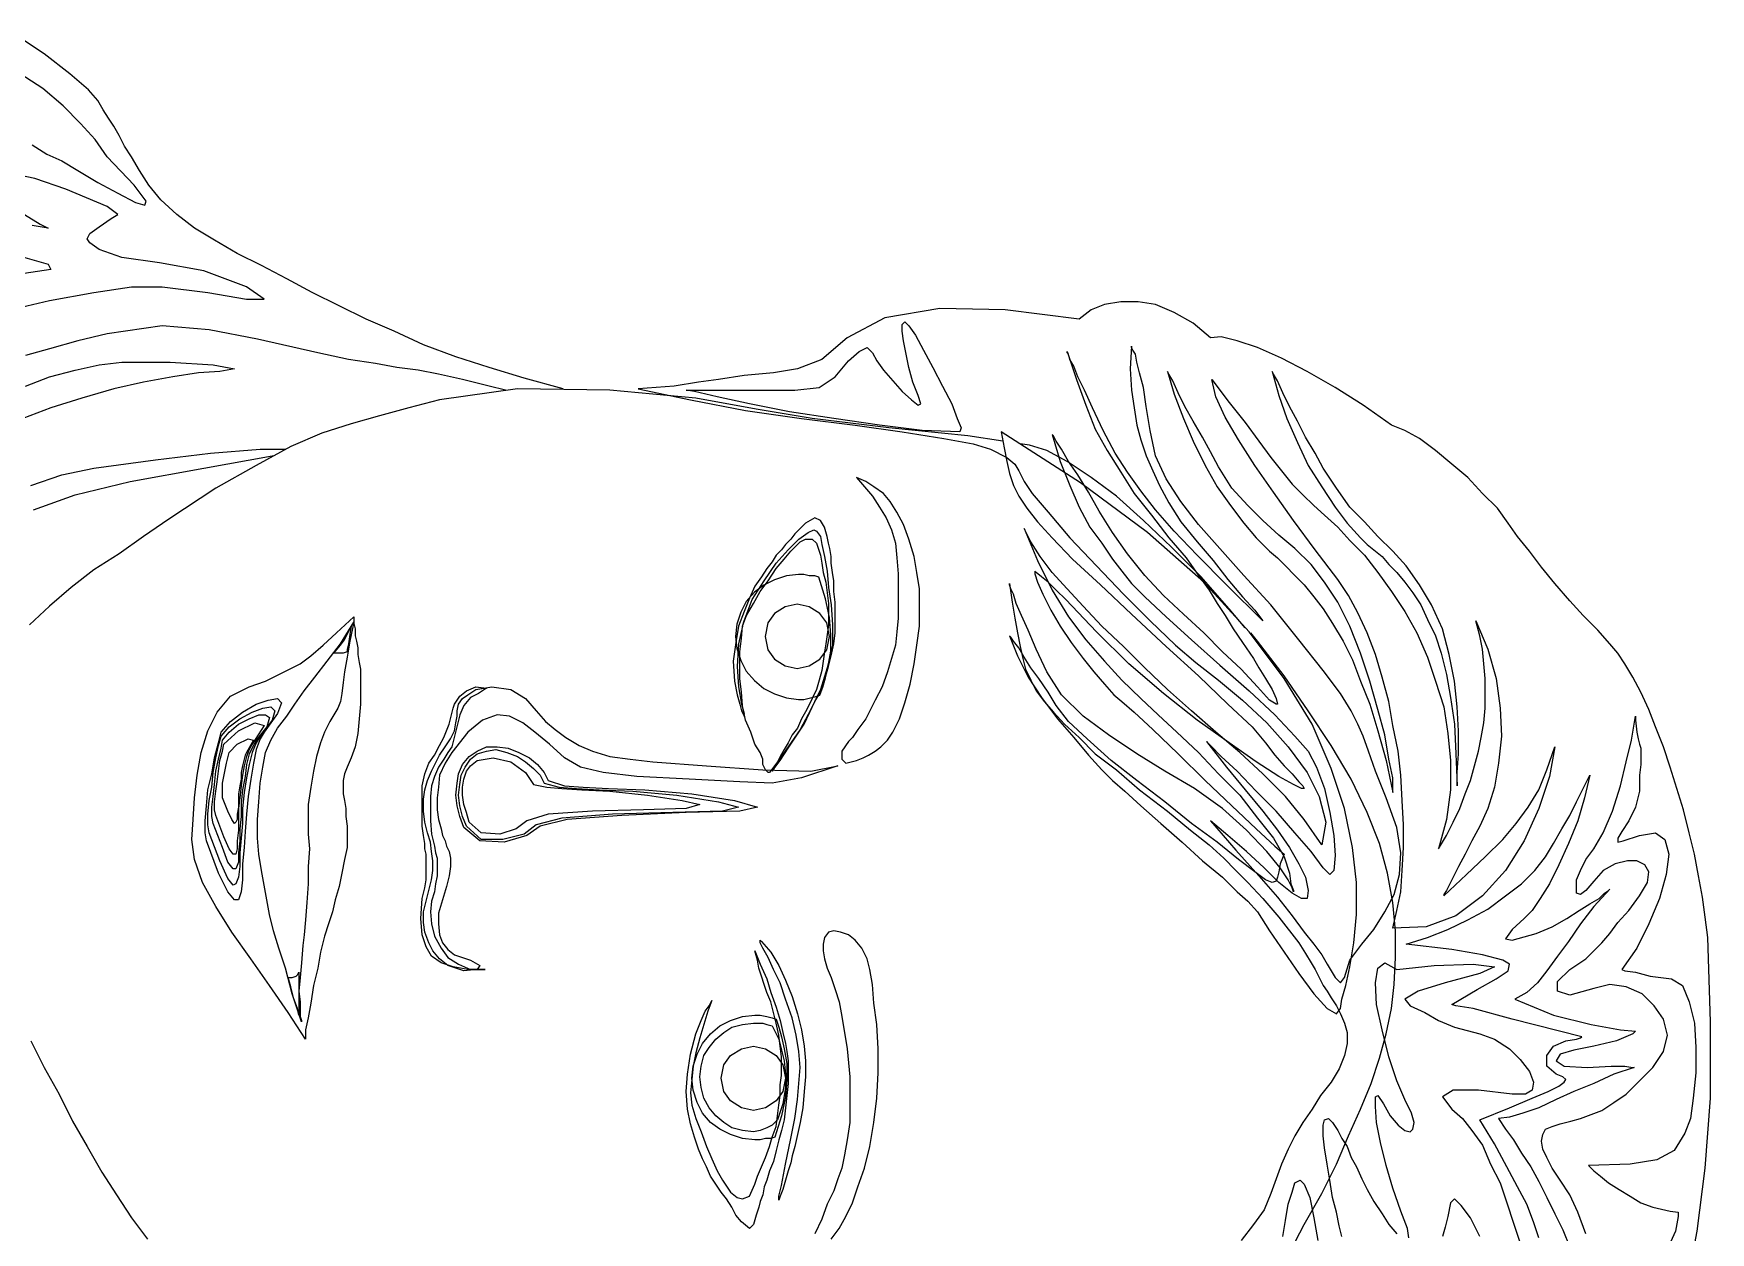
# Model space of a CAD drawing. Header units: inches. Extents: x -48022 to 80112, y -8164 to 5118.
# Drawn here: x 70151.75 to 70165.78, y -2189.4 to -2179.37 of the extents above; entities that cross this region are included whole.
import ezdxf

# ---------------------------------------------------------------- set-up
doc = ezdxf.new("R2010")
doc.units = ezdxf.units.IN
doc.header["$LTSCALE"] = 10
doc.linetypes.add('Amconstr', pattern=[9999, 9999, 0])
for name, color, linetype in [('1_MAN', 7, 'Continuous'), ('CKS_PROPERTY LINE', 5, 'Continuous'), ('MS GATE', 1, 'Continuous')]:
    doc.layers.add(name, color=color, linetype=linetype)

# ---------------------------------------------------------------- blocks, each defined once
blk = doc.blocks.new('Frau1')
at = {"layer": '1_MAN', "linetype": 'Continuous'}
for points in [[(1041.952, 183.262), (1042.104, 184.006), (1042.257, 184.789), (1042.371, 185.59), (1042.467, 186.353), (1042.562, 187.021), (1042.657, 187.612), (1042.733, 188.032), (1042.81, 188.28), (1042.925, 188.509), (1043.02, 188.623), (1043.115, 188.681), (1043.268, 188.757), (1043.44, 188.872), (1043.706, 189.101), (1044.069, 189.405), (1044.47, 189.787), (1044.87, 190.169), (1045.252, 190.55), (1045.595, 190.913), (1045.843, 191.199), (1046.092, 191.523), (1046.377, 191.867), (1046.701, 192.21), (1047.044, 192.515), (1047.407, 192.783), (1047.75, 192.954), (1048.113, 193.049), (1048.437, 192.992), (1048.075, 192.744), (1047.75, 192.477), (1047.426, 192.153), (1047.121, 191.828), (1046.835, 191.485), (1046.529, 191.141), (1046.225, 190.798), (1045.92, 190.474), (1045.614, 190.169), (1045.328, 189.863), (1045.042, 189.596), (1044.794, 189.367), (1044.565, 189.158), (1044.336, 188.986), (1044.126, 188.852), (1043.935, 188.757), (1044.393, 188.947), (1044.813, 189.158), (1045.194, 189.387), (1045.519, 189.634), (1045.824, 189.902), (1046.092, 190.149), (1046.357, 190.417), (1046.586, 190.665), (1046.835, 190.932), (1047.121, 191.237), (1047.426, 191.523), (1047.731, 191.828), (1048.056, 192.077), (1048.342, 192.305), (1048.609, 192.458), (1048.838, 192.534), (1048.991, 192.554), (1049.086, 192.592), (1049.105, 192.592), (1049.048, 192.572), (1048.934, 192.515), (1048.762, 192.401), (1048.533, 192.21), (1048.228, 191.924), (1047.922, 191.581), (1047.636, 191.18), (1047.388, 190.76), (1047.14, 190.36), (1046.873, 189.959), (1046.606, 189.596), (1046.301, 189.291), (1045.977, 189.081), (1045.652, 188.929), (1045.385, 188.814), (1045.176, 188.718), (1045.004, 188.643), (1044.87, 188.604), (1044.794, 188.566), (1044.736, 188.547), (1044.718, 188.547), (1044.985, 188.586), (1045.214, 188.623), (1045.423, 188.661), (1045.614, 188.7), (1045.786, 188.738), (1045.939, 188.776), (1046.092, 188.852), (1046.244, 188.929), (1046.396, 189.043), (1046.548, 189.176), (1046.72, 189.329), (1046.911, 189.539), (1047.14, 189.768), (1047.369, 190.073), (1047.655, 190.397), (1047.96, 190.798), (1048.228, 191.123), (1048.437, 191.39), (1048.628, 191.599), (1048.8, 191.771), (1048.971, 191.943), (1049.2, 192.153), (1049.467, 192.382), (1049.83, 192.668), (1049.982, 192.763), (1050.116, 192.84), (1050.211, 192.897), (1050.288, 192.935), (1050.364, 192.973), (1050.44, 193.012), (1050.517, 193.069), (1050.612, 193.126), (1050.726, 193.202), (1050.841, 193.259), (1050.975, 193.316), (1051.108, 193.355), (1051.261, 193.355), (1051.432, 193.316), (1051.623, 193.241), (1051.814, 193.126), (1052.005, 192.973), (1052.196, 192.858), (1052.387, 192.725), (1052.577, 192.611), (1052.768, 192.515), (1052.978, 192.42), (1053.188, 192.343), (1053.398, 192.268), (1053.627, 192.172), (1053.836, 192.019), (1054.065, 191.848)], [(1054.733, 198.182), (1053.932, 198.334), (1053.035, 198.448), (1052.043, 198.525), (1050.955, 198.525), (1049.753, 198.487), (1049.467, 198.448), (1049.181, 198.411), (1048.876, 198.353), (1048.571, 198.296), (1048.265, 198.22), (1047.941, 198.143), (1047.636, 198.048), (1047.331, 197.953), (1047.044, 197.857), (1046.758, 197.742), (1046.511, 197.647), (1046.263, 197.533), (1046.053, 197.418), (1045.863, 197.304), (1045.71, 197.209), (1045.577, 197.094), (1045.385, 196.923), (1045.176, 196.712), (1044.965, 196.522), (1044.718, 196.312), (1044.489, 196.121), (1044.26, 195.95), (1044.05, 195.778), (1043.86, 195.644), (1043.649, 195.492), (1043.44, 195.281), (1043.211, 195.072), (1043.02, 194.843), (1042.829, 194.614), (1042.657, 194.385), (1042.543, 194.175), (1042.467, 193.985), (1042.181, 193.584), (1041.932, 193.183), (1041.703, 192.783), (1041.512, 192.42), (1041.36, 192.077), (1041.265, 191.79), (1041.208, 191.561), (1041.226, 191.409), (1041.017, 191.161), (1040.864, 190.894), (1040.75, 190.626), (1040.711, 190.378), (1040.711, 190.131), (1040.75, 189.902), (1040.825, 189.711), (1040.959, 189.539), (1040.825, 188.489), (1040.807, 187.555), (1040.94, 186.773), (1041.226, 186.238), (1041.532, 185.876), (1041.665, 185.533), (1041.723, 185.19), (1041.761, 184.77), (1041.818, 184.407), (1041.856, 184.121), (1041.913, 183.777), (1041.952, 183.262)], [(1047.445, 197.513), (1047.674, 197.513), (1047.903, 197.456), (1048.094, 197.361), (1048.247, 197.266), (1048.342, 197.209), (1048.399, 197.209), (1048.38, 197.284), (1048.304, 197.513), (1048.265, 197.742), (1048.361, 197.876), (1048.571, 197.933), (1048.857, 197.896), (1049.2, 197.8), (1049.563, 197.647), (1049.907, 197.476), (1050.211, 197.266), (1050.231, 197.304), (1050.25, 197.456), (1050.307, 197.667), (1050.345, 197.971), (1050.44, 198.125), (1050.669, 198.22), (1050.975, 198.296), (1051.318, 198.315), (1051.681, 198.315), (1052.043, 198.277), (1052.329, 198.239), (1052.539, 198.162), (1052.787, 198.01), (1052.92, 197.762), (1052.978, 197.381), (1052.997, 196.789), (1053.016, 196.808), (1053.074, 196.865), (1053.149, 196.96), (1053.245, 197.075), (1053.34, 197.227), (1053.435, 197.381), (1053.531, 197.533), (1053.589, 197.704), (1053.646, 197.953), (1053.664, 198.067), (1053.722, 198.067), (1053.932, 198.029), (1054.142, 197.933)], [(1053.97, 196.751), (1053.664, 196.637), (1053.417, 196.522), (1053.207, 196.388), (1053.035, 196.274), (1052.883, 196.197), (1052.768, 196.14), (1052.654, 196.121), (1052.558, 196.14), (1052.482, 196.179), (1052.444, 196.274), (1052.405, 196.388), (1052.367, 196.54), (1052.329, 196.674), (1052.272, 196.827), (1052.215, 196.98), (1052.1, 197.152), (1051.986, 197.323), (1051.814, 197.495), (1051.604, 197.704), (1051.375, 197.857), (1051.146, 197.914), (1050.917, 197.857), (1050.726, 197.724), (1050.555, 197.552), (1050.459, 197.323), (1050.422, 197.094), (1050.479, 196.865), (1050.574, 196.522), (1050.517, 196.35), (1050.383, 196.35), (1050.211, 196.522), (1050.136, 196.637), (1050.059, 196.751), (1049.944, 196.865), (1049.83, 196.98), (1049.696, 197.094), (1049.544, 197.209), (1049.372, 197.361), (1049.163, 197.513), (1048.971, 197.628), (1048.819, 197.647), (1048.723, 197.59), (1048.666, 197.476), (1048.666, 197.342), (1048.705, 197.17), (1048.8, 196.998), (1048.952, 196.865), (1049.086, 196.751), (1049.143, 196.674), (1049.124, 196.617), (1049.048, 196.617), (1048.934, 196.617), (1048.8, 196.674), (1048.647, 196.751), (1048.494, 196.865), (1048.265, 196.998), (1047.96, 197.132), (1047.598, 197.247), (1047.255, 197.323), (1046.949, 197.399), (1046.72, 197.438), (1046.606, 197.456), (1046.663, 197.456), (1046.835, 197.476), (1046.93, 197.495), (1047.006, 197.513), (1047.063, 197.533), (1047.121, 197.533), (1047.178, 197.533), (1047.292, 197.533), (1047.445, 197.513)], [(1049.849, 194.194), (1049.753, 194.5), (1049.639, 194.786), (1049.506, 195.072), (1049.353, 195.358), (1049.163, 195.606), (1048.991, 195.835), (1048.8, 196.025), (1048.609, 196.179), (1048.418, 196.293), (1048.208, 196.408), (1048.018, 196.522), (1047.827, 196.617), (1047.674, 196.694), (1047.56, 196.751), (1047.484, 196.789), (1047.445, 196.808), (1047.77, 196.732), (1048.094, 196.637), (1048.418, 196.503), (1048.723, 196.369), (1048.991, 196.236), (1049.2, 196.102), (1049.372, 195.988), (1049.487, 195.873), (1049.639, 195.701), (1049.773, 195.606), (1049.792, 195.701), (1049.696, 196.045), (1049.601, 196.274), (1049.487, 196.483), (1049.372, 196.655), (1049.277, 196.808), (1049.2, 196.941), (1049.124, 197.018), (1049.086, 197.075), (1049.067, 197.094), (1049.315, 196.865), (1049.563, 196.674), (1049.811, 196.503), (1050.021, 196.35), (1050.231, 196.197), (1050.402, 196.064), (1050.536, 195.911), (1050.631, 195.739), (1050.86, 196.293), (1050.994, 196.827), (1051.07, 197.247), (1051.089, 197.456), (1051.127, 197.418), (1051.223, 197.189), (1051.299, 196.865), (1051.356, 196.579), (1051.413, 196.388), (1051.509, 196.331), (1051.585, 196.445), (1051.604, 196.769), (1051.585, 197.113), (1051.585, 197.304), (1051.604, 197.418), (1051.604, 197.438), (1051.7, 197.152), (1051.833, 196.865), (1051.947, 196.579), (1052.062, 196.331), (1052.176, 196.083), (1052.253, 195.854), (1052.31, 195.663), (1052.329, 195.51), (1052.482, 195.606), (1052.634, 195.721), (1052.825, 195.835), (1053.016, 195.968), (1053.226, 196.083), (1053.455, 196.197), (1053.684, 196.312), (1053.913, 196.426), (1054.161, 196.522)], [(1054.027, 196.083), (1053.798, 196.007), (1053.55, 195.911), (1053.303, 195.778), (1053.016, 195.625), (1052.691, 195.453), (1052.348, 195.244), (1052.176, 195.663), (1052.043, 195.988), (1051.947, 196.217), (1051.871, 196.369), (1051.814, 196.445), (1051.776, 196.465), (1051.738, 196.426), (1051.7, 196.331), (1051.585, 196.197), (1051.432, 196.197), (1051.299, 196.293), (1051.223, 196.465), (1051.203, 196.617), (1051.184, 196.674), (1051.166, 196.694), (1051.166, 196.694), (1050.917, 195.701), (1050.765, 195.148), (1050.726, 194.9), (1050.708, 194.843), (1050.497, 195.205), (1050.345, 195.473), (1050.231, 195.644), (1050.136, 195.663), (1050.078, 195.568), (1050.002, 195.281), (1049.925, 194.843), (1049.849, 194.194)], [(1049.62, 194.003), (1049.372, 194.06), (1049.105, 194.118), (1048.8, 194.137), (1048.476, 194.156), (1048.151, 194.156), (1047.807, 194.137), (1047.445, 194.118), (1047.102, 194.08), (1046.74, 194.003), (1046.396, 193.946), (1046.053, 193.851), (1045.729, 193.756), (1045.423, 193.641), (1045.137, 193.507), (1044.89, 193.373), (1044.661, 193.221), (1044.241, 192.897), (1043.821, 192.592), (1043.42, 192.305), (1043.039, 192.039), (1042.676, 191.81), (1042.352, 191.619), (1042.066, 191.485), (1041.818, 191.428), (1042.142, 191.676), (1042.428, 191.905), (1042.696, 192.096), (1042.925, 192.268), (1043.115, 192.42), (1043.306, 192.572), (1043.459, 192.725), (1043.611, 192.878), (1043.745, 193.03), (1043.917, 193.221), (1044.107, 193.393), (1044.317, 193.602), (1044.565, 193.793), (1044.833, 193.985), (1045.119, 194.175), (1045.423, 194.347), (1045.767, 194.5), (1046.11, 194.614), (1046.472, 194.729), (1046.854, 194.786), (1047.235, 194.824), (1047.655, 194.824), (1048.075, 194.766), (1048.494, 194.652), (1048.304, 194.766), (1048.113, 194.862), (1047.922, 194.957), (1047.712, 195.034), (1047.521, 195.11), (1047.312, 195.167), (1047.102, 195.224), (1046.911, 195.263), (1046.701, 195.301), (1046.491, 195.32), (1046.282, 195.32), (1046.072, 195.32), (1045.863, 195.301), (1045.652, 195.281), (1045.462, 195.244), (1045.252, 195.186), (1045.652, 195.358), (1046.072, 195.473), (1046.491, 195.53), (1046.892, 195.549), (1047.273, 195.51), (1047.617, 195.453), (1047.922, 195.358), (1048.17, 195.244), (1048.38, 195.129), (1048.571, 195.034), (1048.743, 194.938), (1048.895, 194.862), (1049.009, 194.805), (1049.086, 194.766), (1049.143, 194.729), (1049.163, 194.729), (1048.857, 195.052), (1048.609, 195.32), (1048.361, 195.568), (1048.132, 195.759), (1047.903, 195.93), (1047.655, 196.083), (1047.369, 196.197), (1047.044, 196.312), (1047.464, 196.236), (1047.922, 196.083), (1048.38, 195.873), (1048.8, 195.606), (1049.163, 195.281), (1049.449, 194.9), (1049.601, 194.48), (1049.62, 194.003)], [(1050.211, 194.06), (1050.154, 194.595), (1050.136, 195.148), (1050.173, 195.453), (1050.268, 195.244), (1050.402, 194.747), (1050.517, 194.366), (1050.631, 194.175), (1050.726, 194.251), (1050.822, 194.461), (1050.937, 194.652), (1051.032, 194.881), (1051.127, 195.244), (1051.203, 195.453), (1051.337, 195.663), (1051.49, 195.816), (1051.661, 195.95), (1051.814, 196.007), (1051.929, 195.988), (1051.986, 195.892), (1051.986, 195.701), (1051.929, 195.224), (1051.929, 194.862), (1052.024, 194.709), (1052.196, 194.843), (1052.329, 194.995), (1052.501, 195.129), (1052.711, 195.281), (1052.978, 195.396), (1053.245, 195.53), (1053.531, 195.625), (1053.818, 195.721), (1054.104, 195.816)], [(1054.008, 195.244), (1053.741, 195.11), (1053.569, 194.976), (1053.474, 194.881), (1053.531, 194.824), (1053.722, 194.786), (1053.875, 194.747), (1054.008, 194.709)], [(1054.008, 192.439), (1053.779, 192.477), (1053.55, 192.515), (1053.378, 192.572), (1053.245, 192.611), (1053.207, 192.687), (1053.264, 192.744), (1053.455, 192.821), (1053.741, 192.878), (1054.065, 192.935)], [(1054.008, 193.278), (1053.855, 193.241), (1053.664, 193.202), (1053.455, 193.144), (1053.207, 193.107), (1052.978, 193.069), (1052.749, 193.03), (1052.577, 193.012), (1052.425, 193.012), (1052.348, 193.03), (1052.329, 193.087), (1052.387, 193.144), (1052.501, 193.221), (1052.616, 193.278), (1052.73, 193.355), (1052.883, 193.412), (1053.016, 193.488), (1053.188, 193.565), (1053.34, 193.641), (1053.512, 193.736), (1053.684, 193.851), (1053.836, 193.946), (1053.97, 194.06)], [(1054.027, 194.232), (1053.893, 194.213), (1053.646, 194.118), (1053.321, 194.003), (1052.997, 193.908), (1052.673, 193.831), (1052.387, 193.774), (1052.158, 193.756), (1052.024, 193.756), (1052.005, 193.793), (1052.119, 193.87), (1052.291, 193.965), (1052.425, 194.08), (1052.501, 194.175), (1052.52, 194.251), (1052.482, 194.289), (1052.387, 194.309), (1052.253, 194.271), (1052.062, 194.175), (1051.795, 194.06), (1051.452, 193.946), (1051.07, 193.851), (1050.708, 193.774), (1050.402, 193.756), (1050.193, 193.793), (1050.116, 193.889), (1050.211, 194.06)], [(1047.598, 194.919), (1047.407, 194.919), (1047.14, 194.938), (1046.815, 194.938), (1046.472, 194.919), (1046.11, 194.881), (1045.729, 194.805), (1045.366, 194.709), (1045.023, 194.557), (1044.736, 194.385), (1044.47, 194.194), (1044.26, 194.003), (1044.05, 193.793), (1043.84, 193.602), (1043.631, 193.393), (1043.363, 193.202), (1043.077, 193.012), (1042.867, 192.897), (1042.638, 192.763), (1042.409, 192.649), (1042.199, 192.534), (1042.009, 192.439), (1041.837, 192.363), (1041.741, 192.305), (1041.703, 192.286), (1042.047, 192.382), (1042.371, 192.497), (1042.715, 192.649), (1043.039, 192.801), (1043.344, 192.992), (1043.631, 193.183), (1043.86, 193.355), (1044.069, 193.545), (1044.164, 193.641), (1044.241, 193.736), (1044.336, 193.851), (1044.45, 193.946), (1044.565, 194.06), (1044.699, 194.175), (1044.851, 194.289), (1045.023, 194.404), (1045.233, 194.5), (1045.462, 194.614), (1045.71, 194.69), (1046.015, 194.766), (1046.339, 194.824), (1046.72, 194.881), (1047.14, 194.9), (1047.598, 194.919)], [(1050.078, 193.393), (1049.849, 193.565), (1049.639, 193.736), (1049.392, 193.889), (1049.143, 194.022), (1048.857, 194.099), (1048.551, 194.118), (1048.189, 194.06), (1047.77, 193.908), (1047.388, 193.756), (1047.102, 193.66), (1046.892, 193.584), (1046.72, 193.507), (1046.529, 193.412), (1046.282, 193.259), (1045.958, 193.012), (1045.519, 192.668), (1045.023, 192.268), (1044.604, 191.885), (1044.221, 191.542), (1043.878, 191.237), (1043.554, 190.989), (1043.23, 190.779), (1042.905, 190.626), (1042.543, 190.55), (1042.199, 190.493), (1041.932, 190.455), (1041.723, 190.397), (1041.57, 190.36), (1041.455, 190.34), (1041.398, 190.302), (1041.36, 190.283), (1041.341, 190.283), (1041.665, 190.264), (1041.97, 190.283), (1042.218, 190.321), (1042.467, 190.36), (1042.676, 190.417), (1042.905, 190.493), (1043.115, 190.589), (1043.325, 190.684), (1043.573, 190.817), (1043.84, 190.989), (1044.126, 191.218), (1044.393, 191.447), (1044.661, 191.657), (1044.908, 191.867), (1045.099, 192.039), (1045.252, 192.153), (1044.736, 191.638), (1044.317, 191.218), (1043.974, 190.894), (1043.669, 190.626), (1043.402, 190.417), (1043.134, 190.226), (1042.867, 190.054), (1042.543, 189.882), (1042.218, 189.73), (1041.97, 189.616), (1041.78, 189.52), (1041.627, 189.462), (1041.532, 189.405), (1041.455, 189.387), (1041.437, 189.367), (1041.417, 189.367), (1041.818, 189.501), (1042.181, 189.634), (1042.524, 189.768), (1042.829, 189.94), (1043.134, 190.131), (1043.44, 190.321), (1043.745, 190.569), (1044.069, 190.817), (1044.355, 191.065), (1044.604, 191.237), (1044.813, 191.39), (1045.004, 191.504), (1045.176, 191.619), (1045.366, 191.733), (1045.557, 191.867), (1045.786, 192.019), (1045.92, 192.096), (1046.072, 192.191), (1046.225, 192.286), (1046.357, 192.343), (1046.434, 192.363), (1046.434, 192.343), (1046.377, 192.248), (1046.187, 192.077), (1045.939, 191.848), (1045.691, 191.581), (1045.423, 191.313), (1045.156, 191.027), (1044.89, 190.741), (1044.604, 190.474), (1044.298, 190.226), (1043.992, 190.016), (1043.688, 189.825), (1043.42, 189.673), (1043.173, 189.52), (1042.982, 189.387), (1042.81, 189.291), (1042.696, 189.215), (1042.619, 189.176), (1042.6, 189.158), (1042.982, 189.272), (1043.325, 189.405), (1043.631, 189.539), (1043.917, 189.691), (1044.146, 189.863), (1044.375, 190.016), (1044.546, 190.149), (1044.718, 190.283), (1044.908, 190.474), (1045.194, 190.779), (1045.519, 191.141), (1045.881, 191.542), (1046.244, 191.962), (1046.586, 192.325), (1046.892, 192.611), (1047.102, 192.801), (1047.331, 192.916), (1047.636, 193.03), (1047.979, 193.107), (1048.304, 193.164), (1048.59, 193.183), (1048.8, 193.164), (1048.857, 193.107), (1048.762, 193.012), (1048.533, 192.84), (1048.265, 192.611), (1047.96, 192.343), (1047.674, 192.057), (1047.388, 191.79), (1047.178, 191.561), (1047.026, 191.409), (1046.968, 191.352), (1047.331, 191.638), (1047.655, 191.905), (1047.96, 192.153), (1048.228, 192.363), (1048.476, 192.534), (1048.705, 192.668), (1048.895, 192.763), (1049.086, 192.801), (1049.2, 192.783), (1049.2, 192.706), (1049.124, 192.572), (1048.971, 192.382), (1048.762, 192.172), (1048.533, 191.924), (1048.304, 191.657), (1048.094, 191.409), (1048.514, 191.771), (1048.876, 192.096), (1049.181, 192.363), (1049.449, 192.572), (1049.678, 192.744), (1049.849, 192.878), (1050.002, 192.992), (1050.136, 193.069), (1050.326, 193.183), (1050.402, 193.259), (1050.326, 193.316), (1050.078, 193.393)], [(1042.696, 188.452), (1042.619, 187.956), (1042.505, 186.83), (1042.371, 185.742), (1042.238, 184.941), (1042.085, 184.083), (1041.97, 182.862), (1041.952, 181.545), (1042.104, 180.438), (1042.218, 180), (1042.333, 179.58), (1042.447, 179.179), (1042.581, 178.76), (1042.772, 178.321), (1043.039, 177.825), (1043.363, 177.253), (1043.802, 176.585), (1044.05, 176.223), (1044.298, 175.879), (1044.527, 175.517), (1044.775, 175.192), (1045.042, 174.887), (1045.309, 174.601)], [(1051.223, 174.62), (1051.604, 174.81), (1051.986, 175.021), (1052.367, 175.211), (1052.73, 175.421), (1053.092, 175.631), (1053.417, 175.841), (1053.741, 176.051), (1054.047, 176.28)], [(1054.313, 192.497), (1053.836, 192.744), (1053.398, 192.992), (1052.978, 193.202), (1052.577, 193.373), (1052.196, 193.545), (1051.833, 193.698), (1051.471, 193.813), (1051.127, 193.908), (1050.765, 193.985), (1050.422, 194.022), (1050.039, 194.042), (1049.658, 194.042), (1049.258, 194.003), (1048.838, 193.927), (1048.418, 193.813), (1047.979, 193.641), (1047.502, 193.412), (1047.026, 193.126), (1046.529, 192.801), (1046.034, 192.458), (1045.538, 192.077), (1045.423, 191.981), (1045.423, 191.981)], [(1047.693, 194.003), (1047.484, 194.003), (1047.216, 193.946), (1046.873, 193.889), (1046.511, 193.793), (1046.11, 193.679), (1045.71, 193.545), (1045.328, 193.393), (1044.985, 193.221), (1044.699, 193.03), (1044.45, 192.84), (1044.221, 192.611), (1044.031, 192.382), (1043.821, 192.153), (1043.611, 191.943), (1043.363, 191.714), (1043.058, 191.523), (1042.848, 191.409), (1042.638, 191.294), (1042.409, 191.161), (1042.199, 191.046), (1042.009, 190.951), (1041.837, 190.875), (1041.741, 190.817), (1041.703, 190.798), (1042.028, 190.894), (1042.371, 191.027), (1042.696, 191.161), (1043.039, 191.333), (1043.344, 191.504), (1043.611, 191.695), (1043.86, 191.885), (1044.069, 192.057), (1044.164, 192.153), (1044.26, 192.248), (1044.355, 192.363), (1044.47, 192.477), (1044.604, 192.611), (1044.736, 192.744), (1044.908, 192.878), (1045.08, 193.012), (1045.29, 193.144), (1045.538, 193.298), (1045.805, 193.431), (1046.11, 193.545), (1046.434, 193.679), (1046.815, 193.793), (1047.235, 193.908), (1047.693, 194.003)], [(1042.562, 188.432), (1042.791, 188.471), (1042.982, 188.509), (1043.153, 188.547), (1043.325, 188.604), (1043.477, 188.681), (1043.649, 188.795), (1043.84, 188.947), (1044.069, 189.158), (1044.375, 189.444), (1044.736, 189.845), (1045.156, 190.283), (1045.614, 190.779), (1046.034, 191.237), (1046.434, 191.657), (1046.758, 192), (1046.987, 192.191), (1047.159, 192.325), (1047.312, 192.458), (1047.426, 192.572), (1047.541, 192.668), (1047.598, 192.725), (1047.636, 192.744), (1047.636, 192.706), (1047.579, 192.592), (1047.464, 192.382), (1047.255, 192.057), (1046.987, 191.676), (1046.663, 191.218), (1046.282, 190.741), (1045.863, 190.245), (1045.405, 189.787), (1044.947, 189.348), (1044.813, 189.215), (1044.699, 189.101), (1044.622, 189.005), (1044.565, 188.929), (1044.546, 188.909), (1044.584, 188.909), (1044.699, 188.947), (1044.87, 189.024), (1045.099, 189.138), (1045.328, 189.272), (1045.557, 189.425), (1045.786, 189.596), (1045.977, 189.749), (1046.149, 189.902), (1046.301, 190.035), (1046.396, 190.149), (1046.548, 190.321), (1046.797, 190.589), (1047.14, 190.951), (1047.521, 191.333), (1047.884, 191.714), (1048.208, 192.057), (1048.456, 192.325), (1048.571, 192.458), (1048.705, 192.401), (1048.819, 192.382), (1048.895, 192.363), (1048.952, 192.343), (1048.971, 192.286), (1048.934, 192.191), (1048.819, 192.039), (1048.647, 191.81), (1048.399, 191.504), (1048.132, 191.141), (1047.827, 190.76), (1047.521, 190.36), (1047.235, 189.997), (1046.93, 189.653), (1046.682, 189.387), (1046.453, 189.215), (1046.263, 189.101), (1046.072, 188.967), (1045.92, 188.852), (1045.767, 188.757), (1045.634, 188.681), (1045.538, 188.604), (1045.481, 188.566), (1045.462, 188.547), (1045.748, 188.661), (1046.053, 188.814), (1046.339, 189.005), (1046.644, 189.233), (1046.911, 189.462), (1047.159, 189.673), (1047.369, 189.863), (1047.521, 190.016), (1047.674, 190.188), (1047.884, 190.417), (1048.132, 190.703), (1048.399, 191.008), (1048.666, 191.294), (1048.895, 191.581), (1049.105, 191.79), (1049.238, 191.943), (1049.392, 192.077), (1049.658, 192.248), (1049.964, 192.458), (1050.268, 192.668), (1050.555, 192.878), (1050.765, 193.069), (1050.841, 193.202), (1050.765, 193.259), (1050.631, 193.278), (1050.44, 193.336), (1050.173, 193.393), (1049.83, 193.45), (1049.429, 193.488), (1048.971, 193.488), (1048.476, 193.431), (1047.922, 193.316), (1047.35, 193.126), (1046.72, 192.858), (1046.072, 192.458), (1045.405, 191.962), (1044.699, 191.313), (1043.992, 190.512), (1043.287, 189.558), (1042.562, 188.432)], [(1045.348, 191.905), (1045.08, 191.676), (1044.622, 191.275), (1044.203, 190.855), (1043.821, 190.455), (1043.477, 190.073), (1043.211, 189.711), (1042.982, 189.367), (1042.829, 189.081), (1042.753, 188.833), (1042.733, 188.7), (1042.733, 188.7)], [(1042.562, 187.841), (1042.543, 187.307), (1042.467, 186.696), (1042.371, 186.048), (1042.276, 185.418), (1042.161, 184.846), (1042.066, 184.388), (1041.989, 184.063), (1041.97, 183.949), (1041.97, 184.903), (1041.97, 185.494), (1041.932, 185.838), (1041.78, 186.067), (1041.551, 186.257), (1041.417, 186.41), (1041.36, 186.525), (1041.437, 186.601), (1041.551, 186.658), (1041.684, 186.754), (1041.837, 186.887), (1041.989, 187.021), (1042.104, 187.154), (1042.181, 187.25), (1042.161, 187.288), (1042.047, 187.25), (1041.856, 187.173), (1041.646, 187.116), (1041.455, 187.078), (1041.265, 187.04), (1041.131, 187.021), (1041.036, 187.021), (1040.997, 187.059), (1041.054, 187.116), (1041.188, 187.212), (1041.398, 187.326), (1041.646, 187.459), (1041.913, 187.593), (1042.161, 187.727), (1042.371, 187.803), (1042.505, 187.86), (1042.562, 187.841)], [(1043.211, 186.372), (1043.344, 186.486), (1043.477, 186.601), (1043.631, 186.696), (1043.783, 186.792), (1043.955, 186.868), (1044.146, 186.925), (1044.355, 186.944), (1044.584, 186.964), (1044.813, 186.964), (1045.023, 186.964), (1045.214, 186.964), (1045.405, 186.944), (1045.595, 186.925), (1045.786, 186.868), (1045.977, 186.811), (1046.187, 186.735), (1046.377, 186.639), (1046.529, 186.563), (1046.644, 186.506), (1046.72, 186.449), (1046.797, 186.391), (1046.854, 186.353), (1046.911, 186.315), (1046.968, 186.257), (1047.102, 186.162), (1047.216, 186.162), (1047.273, 186.22), (1047.235, 186.372), (1047.197, 186.467), (1047.159, 186.544), (1047.102, 186.639), (1047.044, 186.715), (1046.949, 186.811), (1046.835, 186.887), (1046.644, 186.983), (1046.415, 187.059), (1046.149, 187.135), (1045.863, 187.193), (1045.595, 187.23), (1045.328, 187.269), (1045.061, 187.269), (1044.794, 187.269), (1044.565, 187.23), (1044.336, 187.193), (1044.089, 187.116), (1043.878, 187.04), (1043.706, 186.944), (1043.554, 186.849), (1043.44, 186.754), (1043.344, 186.62), (1043.268, 186.506), (1043.211, 186.372)], [(1049.753, 185.914), (1049.849, 185.895), (1049.944, 185.895), (1050.059, 185.914), (1050.193, 185.952), (1050.326, 186.009), (1050.497, 186.067), (1050.669, 186.124), (1050.879, 186.162), (1051.337, 186.238), (1051.738, 186.277), (1052.081, 186.277), (1052.387, 186.277), (1052.634, 186.238), (1052.845, 186.2), (1053.035, 186.162), (1053.188, 186.105), (1053.36, 186.048), (1053.55, 185.952), (1053.76, 185.876), (1053.97, 185.78)], [(1054.047, 186.009), (1053.893, 186.124), (1053.722, 186.22), (1053.531, 186.315), (1053.303, 186.391), (1053.035, 186.486), (1052.73, 186.563), (1052.387, 186.62), (1052.043, 186.658), (1051.681, 186.678), (1051.337, 186.678), (1050.994, 186.658), (1050.688, 186.62), (1050.422, 186.601), (1050.211, 186.563), (1050.059, 186.525), (1049.907, 186.449), (1049.792, 186.353), (1049.715, 186.257), (1049.678, 186.143), (1049.658, 186.048), (1049.678, 185.971), (1049.753, 185.914)], [(1047.388, 185.17), (1047.235, 185.285), (1047.063, 185.399), (1046.892, 185.513), (1046.72, 185.628), (1046.548, 185.705), (1046.396, 185.78), (1046.263, 185.857), (1046.149, 185.895), (1046.034, 185.934), (1045.9, 185.971), (1045.748, 186.009), (1045.577, 186.048), (1045.423, 186.067), (1045.252, 186.067), (1045.119, 186.067), (1044.985, 186.067), (1044.833, 186.048), (1044.679, 186.048), (1044.565, 186.029), (1044.432, 186.009), (1044.336, 186.009), (1044.221, 185.991), (1044.146, 185.971), (1044.05, 185.952), (1043.917, 185.914), (1043.821, 185.857), (1043.783, 185.78), (1043.86, 185.647), (1043.935, 185.571), (1044.012, 185.494), (1044.089, 185.437), (1044.164, 185.361), (1044.241, 185.304), (1044.317, 185.227), (1044.413, 185.17), (1044.508, 185.093), (1044.622, 185.018), (1044.756, 184.922), (1044.928, 184.846), (1045.119, 184.77), (1045.328, 184.693), (1045.557, 184.655), (1045.824, 184.617), (1046.11, 184.636), (1046.301, 184.674), (1046.434, 184.712), (1046.529, 184.732), (1046.606, 184.77), (1046.453, 184.75), (1046.263, 184.732), (1046.072, 184.712), (1045.881, 184.712), (1045.691, 184.712), (1045.5, 184.732), (1045.328, 184.75), (1045.176, 184.807), (1045.004, 184.903), (1044.833, 184.998), (1044.679, 185.113), (1044.508, 185.227), (1044.375, 185.342), (1044.26, 185.437), (1044.184, 185.513), (1044.126, 185.571), (1044.089, 185.647), (1044.089, 185.742), (1044.146, 185.8), (1044.317, 185.857), (1044.432, 185.876), (1044.565, 185.895), (1044.699, 185.934), (1044.851, 185.952), (1045.004, 185.971), (1045.156, 185.971), (1045.309, 185.971), (1045.443, 185.952), (1045.577, 185.934), (1045.691, 185.914), (1045.824, 185.895), (1045.958, 185.876), (1046.092, 185.838), (1046.225, 185.8), (1046.357, 185.742), (1046.511, 185.666), (1046.644, 185.59), (1046.777, 185.533), (1046.873, 185.456), (1046.987, 185.399), (1047.083, 185.342), (1047.178, 185.285), (1047.292, 185.227), (1047.388, 185.17)], [(1045.328, 184.75), (1045.252, 184.77), (1044.947, 184.884), (1044.679, 185.056), (1044.432, 185.227), (1044.241, 185.399), (1044.089, 185.551), (1043.992, 185.685), (1043.955, 185.762), (1043.974, 185.8), (1044.05, 185.857), (1044.164, 185.876), (1044.336, 185.914), (1044.546, 185.952), (1044.775, 185.971), (1045.023, 186.009), (1045.309, 186.029), (1045.595, 186.029), (1045.92, 185.952), (1046.225, 185.857), (1046.511, 185.723), (1046.797, 185.571), (1047.044, 185.399), (1047.255, 185.247)], [(1044.631, 185.833), (1044.612, 185.776), (1044.612, 185.699), (1044.593, 185.622), (1044.593, 185.547), (1044.612, 185.375), (1044.669, 185.203), (1044.745, 185.05), (1044.841, 184.917), (1044.974, 184.803), (1045.127, 184.726), (1045.299, 184.669), (1045.471, 184.65), (1045.642, 184.669), (1045.814, 184.726), (1045.966, 184.803), (1046.1, 184.917), (1046.215, 185.05), (1046.291, 185.203), (1046.348, 185.375), (1046.367, 185.547), (1046.367, 185.622), (1046.348, 185.718), (1046.329, 185.794), (1046.31, 185.851), (1046.195, 185.89), (1046.062, 185.928), (1045.89, 185.966), (1045.68, 186.005), (1045.451, 186.005), (1045.203, 185.985), (1044.936, 185.928), (1044.631, 185.833)], [(1045.928, 185.527), (1045.89, 185.699), (1045.795, 185.851), (1045.661, 185.947), (1045.471, 185.985), (1045.28, 185.947), (1045.146, 185.851), (1045.051, 185.699), (1045.013, 185.527), (1045.051, 185.356), (1045.146, 185.203), (1045.28, 185.107), (1045.471, 185.07), (1045.661, 185.107), (1045.795, 185.203), (1045.89, 185.356), (1045.928, 185.527)], [(1047.312, 186.105), (1047.484, 185.59), (1047.56, 185.17), (1047.541, 184.712), (1047.502, 183.988), (1047.464, 183.243), (1047.407, 182.766), (1047.331, 182.442), (1047.197, 182.213), (1047.006, 182.003), (1046.835, 181.794), (1046.701, 181.622), (1046.606, 181.431), (1046.586, 181.259), (1046.663, 181.05), (1046.835, 180.839), (1047.121, 180.61), (1047.273, 180.515), (1047.445, 180.438), (1047.617, 180.42), (1047.77, 180.401), (1047.941, 180.401), (1048.075, 180.42), (1048.208, 180.458), (1048.304, 180.477), (1048.38, 180.515), (1048.456, 180.534), (1048.533, 180.572), (1048.628, 180.592), (1048.743, 180.592), (1048.876, 180.572), (1049.029, 180.534), (1049.22, 180.477), (1049.41, 180.42), (1049.563, 180.42), (1049.715, 180.438), (1049.83, 180.477), (1049.925, 180.553), (1050.002, 180.649), (1050.039, 180.763), (1050.078, 180.878), (1050.154, 181.011), (1050.211, 180.973), (1050.231, 180.782), (1050.154, 180.553), (1050.059, 180.438), (1049.944, 180.343), (1049.83, 180.286), (1049.678, 180.229), (1049.544, 180.21), (1049.392, 180.21), (1049.238, 180.248), (1049.086, 180.286), (1048.934, 180.324), (1048.8, 180.343), (1048.666, 180.343), (1048.533, 180.324), (1048.399, 180.306), (1048.265, 180.267), (1048.113, 180.229), (1047.96, 180.21), (1047.789, 180.21), (1047.655, 180.229), (1047.521, 180.267), (1047.388, 180.324), (1047.273, 180.381), (1047.159, 180.438), (1047.044, 180.515), (1046.93, 180.592), (1046.815, 180.649), (1046.701, 180.667), (1046.606, 180.687), (1046.529, 180.687), (1046.434, 180.706), (1046.357, 180.763), (1046.301, 180.839), (1046.225, 180.954), (1046.187, 181.182), (1046.225, 181.45), (1046.357, 181.66), (1046.529, 181.812), (1046.682, 181.946), (1046.797, 182.08), (1046.911, 182.232), (1047.026, 182.423), (1047.102, 182.614), (1047.178, 182.862), (1047.216, 183.148), (1047.255, 183.472), (1047.312, 184.235), (1047.369, 185.036), (1047.388, 185.723), (1047.312, 186.105)], [(1049.811, 185.018), (1049.964, 185.151), (1050.154, 185.265), (1050.364, 185.361), (1050.593, 185.456), (1050.841, 185.533), (1051.07, 185.59), (1051.299, 185.628), (1051.509, 185.647), (1051.738, 185.647), (1051.947, 185.628), (1052.176, 185.609), (1052.387, 185.571), (1052.558, 185.533), (1052.73, 185.494), (1052.863, 185.456), (1052.959, 185.437), (1053.074, 185.399), (1053.207, 185.361), (1053.34, 185.322), (1053.435, 185.285), (1053.493, 185.265), (1053.435, 185.265), (1053.283, 185.304), (1052.978, 185.361), (1052.616, 185.437), (1052.329, 185.494), (1052.062, 185.533), (1051.833, 185.551), (1051.604, 185.571), (1051.375, 185.551), (1051.146, 185.513), (1050.898, 185.456), (1050.631, 185.361), (1050.402, 185.285), (1050.211, 185.19), (1050.039, 185.113), (1049.907, 185.036), (1049.83, 184.998), (1049.792, 184.998), (1049.811, 185.018)], [(1047.255, 185.247), (1047.255, 185.247), (1047.407, 185.132), (1047.407, 185.113), (1047.369, 185.075), (1047.292, 185.036), (1047.216, 185.036), (1047.121, 184.998), (1047.006, 184.922), (1046.835, 184.865), (1046.663, 184.789), (1046.568, 184.77), (1046.568, 184.77)], [(1049.944, 184.922), (1050.136, 184.998), (1050.345, 185.093), (1050.536, 185.151), (1050.746, 185.227), (1050.937, 185.285), (1051.108, 185.322), (1051.261, 185.361), (1051.375, 185.38), (1051.509, 185.399), (1051.661, 185.399), (1051.833, 185.399), (1052.005, 185.38), (1052.176, 185.361), (1052.348, 185.342), (1052.501, 185.304), (1052.634, 185.265), (1052.787, 185.227), (1052.94, 185.19), (1053.074, 185.132), (1053.207, 185.093), (1053.303, 185.056), (1053.417, 185.036), (1053.512, 184.998), (1053.589, 184.979), (1053.703, 184.941), (1053.836, 184.903), (1053.893, 184.846), (1053.798, 184.732), (1053.703, 184.655), (1053.589, 184.598), (1053.474, 184.521), (1053.378, 184.446), (1053.264, 184.369), (1053.149, 184.292), (1053.016, 184.235), (1052.902, 184.178), (1052.768, 184.121), (1052.596, 184.063), (1052.405, 184.006), (1052.196, 183.968), (1051.947, 183.949), (1051.7, 183.968), (1051.413, 184.006), (1051.127, 184.083), (1050.937, 184.159), (1050.803, 184.217), (1050.726, 184.274), (1050.651, 184.312), (1050.803, 184.254), (1050.994, 184.197), (1051.184, 184.14), (1051.395, 184.083), (1051.585, 184.045), (1051.776, 184.026), (1051.967, 184.006), (1052.139, 184.026), (1052.329, 184.083), (1052.52, 184.159), (1052.73, 184.235), (1052.902, 184.312), (1053.074, 184.388), (1053.207, 184.464), (1053.321, 184.541), (1053.378, 184.578), (1053.455, 184.674), (1053.474, 184.75), (1053.435, 184.846), (1053.264, 184.922), (1053.149, 184.961), (1053.016, 185.018), (1052.883, 185.075), (1052.73, 185.132), (1052.596, 185.17), (1052.444, 185.227), (1052.291, 185.247), (1052.139, 185.265), (1052.005, 185.285), (1051.852, 185.285), (1051.719, 185.304), (1051.585, 185.304), (1051.452, 185.304), (1051.299, 185.285), (1051.146, 185.265), (1050.975, 185.227), (1050.822, 185.19), (1050.669, 185.151), (1050.536, 185.093), (1050.422, 185.056), (1050.307, 185.018), (1050.193, 184.979), (1050.078, 184.961), (1049.944, 184.922)], [(1052.596, 185.208), (1052.616, 185.151), (1052.616, 185.075), (1052.634, 184.998), (1052.634, 184.922), (1052.616, 184.75), (1052.558, 184.578), (1052.482, 184.426), (1052.387, 184.292), (1052.253, 184.178), (1052.1, 184.102), (1051.929, 184.045), (1051.757, 184.026), (1051.585, 184.045), (1051.413, 184.102), (1051.261, 184.178), (1051.127, 184.292), (1051.013, 184.426), (1050.937, 184.578), (1050.879, 184.75), (1050.86, 184.922), (1050.86, 184.998), (1050.879, 185.093), (1050.898, 185.17), (1050.917, 185.227), (1051.032, 185.265), (1051.166, 185.304), (1051.337, 185.342), (1051.547, 185.38), (1051.776, 185.38), (1052.024, 185.361), (1052.291, 185.304), (1052.596, 185.208)], [(1050.975, 184.903), (1050.975, 184.979), (1050.975, 185.036), (1050.994, 185.093), (1051.013, 185.17), (1051.089, 185.208), (1051.203, 185.265), (1051.356, 185.304), (1051.509, 185.342), (1051.7, 185.361), (1051.89, 185.361), (1052.119, 185.322), (1052.348, 185.247), (1052.425, 185.17), (1052.463, 185.093), (1052.501, 184.998), (1052.52, 184.903), (1052.501, 184.75), (1052.463, 184.598), (1052.387, 184.483), (1052.291, 184.369), (1052.176, 184.274), (1052.043, 184.197), (1051.89, 184.159), (1051.738, 184.14), (1051.585, 184.159), (1051.432, 184.197), (1051.318, 184.274), (1051.203, 184.369), (1051.108, 184.483), (1051.032, 184.598), (1050.994, 184.75), (1050.975, 184.903)], [(1051.299, 184.903), (1051.337, 185.075), (1051.432, 185.227), (1051.566, 185.322), (1051.757, 185.361), (1051.947, 185.322), (1052.081, 185.227), (1052.176, 185.075), (1052.215, 184.903), (1052.176, 184.732), (1052.081, 184.578), (1051.947, 184.483), (1051.757, 184.446), (1051.566, 184.483), (1051.432, 184.578), (1051.337, 184.732), (1051.299, 184.903)], [(1045.328, 184.75), (1045.328, 184.75), (1045.577, 184.693), (1045.9, 184.674), (1046.187, 184.693), (1046.434, 184.732), (1046.568, 184.77), (1046.568, 184.77)], [(1048.17, 181.869), (1048.304, 181.679), (1048.399, 181.354), (1048.38, 181.011), (1048.189, 180.782), (1048.036, 180.725), (1047.884, 180.687), (1047.731, 180.667), (1047.56, 180.687), (1047.426, 180.706), (1047.292, 180.763), (1047.178, 180.858), (1047.102, 180.973), (1047.044, 181.107), (1047.044, 181.259), (1047.063, 181.411), (1047.121, 181.565), (1047.197, 181.717), (1047.292, 181.831), (1047.407, 181.927), (1047.521, 181.984), (1047.598, 182.213), (1047.617, 182.48), (1047.636, 182.843), (1047.655, 183.358), (1047.712, 184.026), (1047.807, 184.636), (1047.903, 184.961), (1047.96, 184.712), (1047.979, 183.949), (1048.018, 183.033), (1048.075, 182.251), (1048.17, 181.869)], [(1048.151, 181.812), (1048.285, 181.64), (1048.361, 181.336), (1048.361, 181.03), (1048.17, 180.821), (1048.036, 180.763), (1047.884, 180.725), (1047.731, 180.706), (1047.579, 180.725), (1047.445, 180.744), (1047.331, 180.801), (1047.216, 180.878), (1047.14, 180.973), (1047.102, 181.107), (1047.083, 181.24), (1047.121, 181.393), (1047.178, 181.545), (1047.255, 181.66), (1047.35, 181.774), (1047.445, 181.869), (1047.56, 181.927), (1047.617, 182.137), (1047.636, 182.385), (1047.655, 182.709), (1047.674, 183.186), (1047.731, 183.816), (1047.827, 184.407), (1047.903, 184.693), (1047.96, 184.464), (1047.979, 183.759), (1047.999, 182.9), (1048.056, 182.175), (1048.151, 181.812)], [(1047.579, 181.774), (1047.617, 181.965), (1047.636, 182.175), (1047.655, 182.461), (1047.674, 182.862), (1047.731, 183.396), (1047.807, 183.892), (1047.865, 184.14), (1047.922, 183.949), (1047.941, 183.339), (1047.96, 182.614), (1047.999, 181.984), (1048.094, 181.679), (1048.208, 181.526), (1048.285, 181.297), (1048.265, 181.03), (1048.113, 180.858), (1047.979, 180.821), (1047.865, 180.782), (1047.731, 180.763), (1047.617, 180.763), (1047.502, 180.782), (1047.388, 180.821), (1047.312, 180.878), (1047.235, 180.973), (1047.197, 181.202), (1047.255, 181.45), (1047.407, 181.66), (1047.579, 181.774)], [(1041.952, 182.194), (1041.952, 182.194), (1041.799, 181.64), (1041.646, 181.145), (1041.494, 180.667), (1041.322, 180.21), (1041.131, 179.79), (1040.959, 179.39), (1040.768, 179.008), (1040.578, 178.626), (1040.387, 178.264), (1040.196, 177.901), (1040.024, 177.558), (1039.834, 177.234), (1039.662, 176.947), (1039.471, 176.699), (1039.262, 176.47), (1039.051, 176.298), (1038.842, 176.166), (1038.651, 176.051), (1038.498, 175.955), (1038.346, 175.879), (1038.212, 175.803), (1038.098, 175.726), (1037.983, 175.65), (1037.849, 175.574), (1037.697, 175.44), (1037.468, 175.173), (1037.182, 174.81), (1036.896, 174.372)], [(1043.669, 174.658), (1043.459, 175.25), (1043.268, 176.032), (1043.077, 177.081), (1042.905, 178.054), (1042.905, 178.073)], [(1041.97, 181.374), (1041.913, 181.145), (1041.818, 180.763), (1041.741, 180.42), (1041.684, 180.134), (1041.646, 179.828), (1041.589, 179.523), (1041.532, 179.142), (1041.437, 178.703), (1041.245, 177.844), (1041.112, 177.157), (1041.054, 176.49), (1041.169, 175.708), (1041.265, 175.288), (1041.379, 174.887), (1041.474, 174.544)], [(1041.913, 174.544), (1041.78, 174.887), (1041.684, 175.25), (1041.608, 175.593), (1041.57, 175.917), (1041.57, 176.604), (1041.608, 177.214), (1041.665, 177.52), (1041.703, 177.31), (1041.723, 177.005), (1041.78, 176.642), (1041.856, 176.223), (1041.952, 175.803), (1042.085, 175.345), (1042.218, 174.906), (1042.371, 174.505)], [(1043.325, 174.62), (1043.173, 175.059), (1043.077, 175.517), (1042.962, 176.395), (1042.867, 177.176), (1042.81, 177.882), (1042.81, 178.245), (1042.81, 178.245)], [(1046.206, 181.107), (1046.282, 180.992), (1046.339, 180.878), (1046.453, 180.782), (1046.586, 180.725), (1046.663, 180.706), (1046.74, 180.687), (1046.815, 180.667), (1046.892, 180.649), (1046.968, 180.63), (1047.044, 180.61), (1047.121, 180.553), (1047.216, 180.496), (1047.331, 180.42), (1047.464, 180.363), (1047.598, 180.324), (1047.75, 180.306), (1047.922, 180.306), (1048.094, 180.306), (1048.285, 180.324), (1048.456, 180.363), (1048.551, 180.381), (1048.628, 180.401), (1048.705, 180.401), (1048.8, 180.401), (1048.876, 180.401), (1048.991, 180.381), (1049.105, 180.363), (1049.238, 180.324), (1049.392, 180.306), (1049.563, 180.324), (1049.735, 180.363), (1049.907, 180.458), (1050.039, 180.553), (1050.136, 180.706), (1050.211, 180.878), (1050.211, 181.087), (1050.211, 180.839), (1050.173, 180.63), (1050.116, 180.458), (1050.021, 180.324), (1049.887, 180.248), (1049.715, 180.191), (1049.487, 180.172), (1049.2, 180.191), (1049.048, 180.229), (1048.934, 180.248), (1048.819, 180.248), (1048.723, 180.248), (1048.647, 180.248), (1048.571, 180.248), (1048.494, 180.229), (1048.418, 180.229), (1048.304, 180.21), (1048.17, 180.191), (1047.979, 180.191), (1047.789, 180.191), (1047.598, 180.191), (1047.426, 180.229), (1047.273, 180.286), (1047.159, 180.363), (1047.026, 180.438), (1046.911, 180.496), (1046.815, 180.534), (1046.72, 180.572), (1046.644, 180.592), (1046.568, 180.61), (1046.491, 180.63), (1046.434, 180.649), (1046.32, 180.725), (1046.244, 180.821), (1046.187, 180.954), (1046.206, 181.107)], [(1045.194, 179.218), (1045.29, 179.218), (1045.366, 179.237), (1045.462, 179.237), (1045.538, 179.256), (1045.634, 179.275), (1045.729, 179.275), (1045.843, 179.294), (1045.939, 179.313), (1046.072, 179.313), (1046.244, 179.313), (1046.434, 179.313), (1046.644, 179.294), (1046.854, 179.275), (1047.044, 179.237), (1047.197, 179.179), (1047.331, 179.122), (1047.426, 179.084), (1047.521, 179.065), (1047.617, 179.065), (1047.712, 179.065), (1047.807, 179.084), (1047.922, 179.103), (1048.036, 179.103), (1048.17, 179.122), (1048.323, 179.122), (1048.476, 179.122), (1048.647, 179.084), (1048.838, 179.046), (1049.029, 179.008), (1049.22, 178.95), (1049.392, 178.913), (1049.563, 178.855), (1049.735, 178.798), (1049.964, 178.741), (1050.193, 178.703), (1050.44, 178.645), (1050.688, 178.607), (1050.898, 178.569), (1051.07, 178.531), (1051.203, 178.531), (1050.822, 178.283), (1050.44, 178.016), (1050.059, 177.749), (1049.678, 177.482), (1049.315, 177.253), (1048.971, 177.062), (1048.647, 176.947), (1048.361, 176.91), (1048.075, 176.928), (1047.77, 176.947), (1047.445, 176.985), (1047.121, 177.042), (1046.815, 177.139), (1046.548, 177.271), (1046.32, 177.462), (1046.187, 177.729), (1046.11, 177.958), (1046.015, 178.149), (1045.939, 178.302), (1045.863, 178.455), (1045.748, 178.607), (1045.595, 178.779), (1045.423, 178.97), (1045.194, 179.218)], [(1045.271, 179.218), (1045.538, 179.161), (1045.767, 179.122), (1045.977, 179.084), (1046.129, 179.065), (1046.282, 179.046), (1046.396, 179.027), (1046.491, 178.989), (1046.586, 178.932), (1046.682, 178.874), (1046.835, 178.798), (1046.987, 178.741), (1047.178, 178.684), (1047.388, 178.645), (1047.617, 178.607), (1047.865, 178.569), (1048.113, 178.569), (1048.285, 178.569), (1048.494, 178.588), (1048.743, 178.569), (1048.991, 178.569), (1049.258, 178.55), (1049.506, 178.531), (1049.715, 178.512), (1049.868, 178.493), (1050.116, 178.474), (1050.326, 178.455), (1050.517, 178.435), (1050.669, 178.455), (1050.784, 178.455), (1050.879, 178.455), (1050.937, 178.474), (1050.955, 178.474), (1050.555, 178.34), (1050.193, 178.245), (1049.907, 178.149), (1049.658, 178.073), (1049.429, 178.016), (1049.22, 177.978), (1049.009, 177.94), (1048.8, 177.901), (1048.571, 177.863), (1048.342, 177.844), (1048.075, 177.844), (1047.827, 177.863), (1047.56, 177.882), (1047.331, 177.92), (1047.121, 177.958), (1046.949, 178.035), (1046.777, 178.13), (1046.606, 178.264), (1046.434, 178.378), (1046.244, 178.512), (1046.053, 178.664), (1045.824, 178.836), (1045.577, 179.027), (1045.271, 179.218)], [(1045.328, 179.179), (1045.443, 179.161), (1045.577, 179.142), (1045.652, 179.122), (1045.691, 179.122), (1045.71, 179.065), (1045.71, 179.008), (1045.71, 178.95), (1045.71, 178.932), (1045.595, 179.027), (1045.519, 179.084), (1045.443, 179.122), (1045.328, 179.179)], [(1050.86, 178.435), (1050.765, 178.416), (1050.612, 178.359), (1050.459, 178.321), (1050.326, 178.283), (1050.326, 178.34), (1050.307, 178.398), (1050.288, 178.416), (1050.25, 178.435), (1050.307, 178.435), (1050.383, 178.435), (1050.479, 178.435), (1050.555, 178.435), (1050.631, 178.435), (1050.726, 178.435), (1050.803, 178.435), (1050.86, 178.435)], [(1046.835, 177.94), (1046.93, 177.882), (1047.083, 177.825), (1047.273, 177.787), (1047.502, 177.749), (1047.75, 177.711), (1047.999, 177.691), (1048.247, 177.672), (1048.476, 177.654), (1048.705, 177.634), (1048.934, 177.634), (1049.105, 177.615), (1049.22, 177.577), (1049.22, 177.52), (1049.105, 177.425), (1048.838, 177.291), (1048.38, 177.119), (1048.265, 177.1), (1048.094, 177.1), (1047.884, 177.119), (1047.655, 177.139), (1047.426, 177.196), (1047.197, 177.234), (1046.987, 177.291), (1046.835, 177.329), (1046.682, 177.462), (1046.548, 177.634), (1046.434, 177.825), (1046.377, 177.997), (1046.357, 178.13), (1046.415, 178.187), (1046.568, 178.13), (1046.835, 177.94)], [(1046.892, 177.329), (1046.758, 177.443), (1046.644, 177.596), (1046.548, 177.768), (1046.491, 177.92), (1046.472, 178.035), (1046.529, 178.092), (1046.663, 178.054), (1046.892, 177.882), (1046.987, 177.825), (1047.121, 177.768), (1047.292, 177.729), (1047.484, 177.691), (1047.693, 177.654), (1047.922, 177.634), (1048.132, 177.634), (1048.342, 177.615), (1048.551, 177.596), (1048.743, 177.596), (1048.895, 177.577), (1048.991, 177.539), (1049.009, 177.5), (1048.914, 177.425), (1048.666, 177.31), (1048.265, 177.157), (1048.151, 177.139), (1047.999, 177.139), (1047.807, 177.157), (1047.617, 177.196), (1047.407, 177.214), (1047.197, 177.253), (1047.026, 177.291), (1046.892, 177.329)], [(1038.651, 175.708), (1038.403, 175.536), (1038.174, 175.326), (1037.926, 175.078), (1037.678, 174.792), (1037.468, 174.467)], [(1039.433, 174.467), (1039.605, 174.753), (1039.662, 174.868), (1039.624, 174.639)], [(1040.024, 174.334), (1040.177, 174.868), (1040.253, 174.906), (1040.31, 174.524)], [(1040.845, 174.238), (1040.693, 174.887), (1040.578, 175.517), (1040.501, 176.051), (1040.501, 176.49), (1040.578, 177.139), (1040.673, 177.691), (1040.673, 177.94), (1040.501, 177.691), (1040.273, 177.081), (1040.158, 176.452), (1040.081, 175.917), (1039.967, 175.593), (1039.872, 175.459), (1039.815, 175.421), (1039.738, 175.459), (1039.643, 175.593), (1039.529, 175.765), (1039.471, 175.86), (1039.357, 175.708), (1039.109, 175.116), (1038.956, 174.677), (1038.861, 174.219)], [(1038.479, 174.639), (1038.613, 174.849), (1038.708, 175.059), (1038.842, 175.288), (1039.013, 175.574), (1039.166, 175.86), (1039.3, 176.108), (1039.337, 176.241), (1039.28, 176.261), (1039.051, 176.089), (1038.651, 175.708)], [(1046.949, 177.348), (1046.835, 177.443), (1046.72, 177.577), (1046.644, 177.729), (1046.586, 177.863), (1046.586, 177.958), (1046.625, 178.016), (1046.758, 177.978), (1046.949, 177.825), (1047.026, 177.787), (1047.14, 177.729), (1047.292, 177.691), (1047.464, 177.672), (1047.655, 177.634), (1047.846, 177.615), (1048.036, 177.615), (1048.208, 177.596), (1048.38, 177.596), (1048.551, 177.577), (1048.685, 177.577), (1048.78, 177.539), (1048.78, 177.5), (1048.685, 177.425), (1048.476, 177.348), (1048.132, 177.214), (1048.036, 177.196), (1047.903, 177.196), (1047.75, 177.214), (1047.579, 177.234), (1047.388, 177.253), (1047.216, 177.291), (1047.063, 177.329), (1046.949, 177.348)], [(1047.006, 177.367), (1046.815, 177.577), (1046.701, 177.806), (1046.74, 177.94), (1047.006, 177.768), (1047.083, 177.729), (1047.178, 177.691), (1047.312, 177.654), (1047.445, 177.634), (1047.598, 177.615), (1047.77, 177.596), (1047.922, 177.577), (1048.075, 177.577), (1048.228, 177.577), (1048.38, 177.558), (1048.494, 177.558), (1048.571, 177.539), (1048.571, 177.5), (1048.494, 177.443), (1048.323, 177.367), (1048.018, 177.253), (1047.941, 177.234), (1047.827, 177.234), (1047.674, 177.253), (1047.541, 177.271), (1047.388, 177.291), (1047.235, 177.31), (1047.102, 177.348), (1047.006, 177.367)], [(1047.121, 177.691), (1047.159, 177.672), (1047.216, 177.654), (1047.312, 177.634), (1047.407, 177.615), (1047.502, 177.615), (1047.598, 177.596), (1047.712, 177.577), (1047.807, 177.577), (1047.903, 177.577), (1047.999, 177.558), (1048.075, 177.558), (1048.113, 177.539), (1048.132, 177.52), (1048.075, 177.482), (1047.96, 177.425), (1047.77, 177.348), (1047.712, 177.348), (1047.636, 177.348), (1047.56, 177.348), (1047.464, 177.367), (1047.369, 177.386), (1047.273, 177.405), (1047.197, 177.425), (1047.121, 177.443), (1047.006, 177.558), (1046.93, 177.711), (1046.949, 177.787), (1047.121, 177.691)]]:
    blk.add_lwpolyline(points, dxfattribs=at)
blk = doc.blocks.new('A$C065A3FC7')
at = {"layer": '1_MAN', "xscale": 0.137795275592464, "yscale": 0.137795275592464, "zscale": 0.137795275592464}
blk.add_blockref('Frau1', (110.7555, 383.8347), dxfattribs=at)
blk = doc.blocks.new('admin enlclave road')
at = {"layer": 'CKS_PROPERTY LINE', "color": 0, "lineweight": -3, "xscale": 0.1000000000001301, "yscale": 0.1000000000001301, "zscale": 0.1000000000001301, "rotation": 277.8258493161042}
blk.add_blockref('A$C065A3FC7', (44802.21375, -5330.20586), dxfattribs=at)

msp = doc.modelspace()

# ---------------------------------------------------------------- block references
at = {"layer": 'MS GATE', "linetype": 'Amconstr', "lineweight": 25, "xscale": 42.66674600251998, "yscale": 42.66674600251998, "zscale": 42.66674600251998, "rotation": 352.174150691152}
msp.add_blockref('admin enlclave road', (-1794383.542, 484490.753), dxfattribs=at)

doc.saveas('drawing.dxf')
